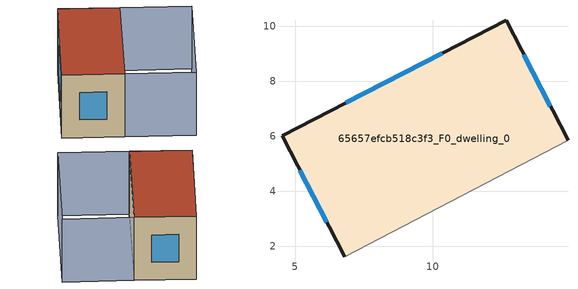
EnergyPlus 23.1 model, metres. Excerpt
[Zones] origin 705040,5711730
65657efcb518c3f3_F0_dwelling_0
 floor ground (EU_floor_Construction): 12.67,10.2 14.92,5.85 6.8,1.62 4.53,6.01 z0
 wall outside (EU_wall_Construction): 14.92,5.85 12.67,10.2 4.53,6.01 6.8,1.62 z0:6
 wall adiabatic (EU_wall_Construction): 6.8,1.62 14.92,5.85 z0:6
 window (EU_Window_Construction): 5.18,4.76 6.15,2.87 / 10.35,9.01 6.85,7.2 / 14.28,7.09 13.31,8.96 z1.71:4.29
 roof outside (EU_roof_Construction): 14.92,5.85 12.67,10.2 4.53,6.01 6.8,1.62 z6
shading: 14.92,5.85 17.51,0.83 / 17.51,0.83 9.37,-3.37 / 9.37,-3.37 6.78,1.64 / 6.78,1.64 14.92,5.85 z0:6
[Building]
EU S2 Campaign: North Axis=0; Terrain=City; Solar Distribution=FullExterior
[Site:Location]
London: Latitude=51.5; Longitude=-0.5; Time Zone=0; Elevation=25
[SizingPeriod:WeatherFileDays]
AnnualSizingPeriod: Begin Month=1; Begin Day of Month=1; End Month=12; End Day of Month=31; Day of Week for Start Day=Monday; Use Weather File Daylight Saving Period=No; Use Weather File Rain and Snow Indicators=No
[MATERIAL]
EU_InternalMass_Material: Roughness=MediumRough; Thickness=0.1; Conductivity=1; Density=1800; Specific Heat=900; Thermal Absorptance=0.9; Solar Absorptance=0.7; Visible Absorptance=0.7
[MATERIAL:NOMASS] Roughness=MediumRough; Thermal Absorptance=0.9; Solar Absorptance=0.7; Visible Absorptance=0.7
Name | Thermal Resistance
EU_wall_NoMass | 0.71061
EU_roof_NoMass | 2.41608
EU_floor_NoMass | 1.75078
[WINDOWMATERIAL:SIMPLEGLAZINGSYSTEM]
EU_Window_SimpleGlazing: UFactor=2.64892; Solar Heat Gain Coefficient=0.76; Visible Transmittance=0.76
[CONSTRUCTION]
EU_wall_Construction: EU_wall_NoMass
EU_roof_Construction: EU_roof_NoMass
EU_floor_Construction: EU_floor_NoMass
EU_InternalMass_Construction: EU_InternalMass_Material
EU_Window_Construction: EU_Window_SimpleGlazing
[ZONE]
65657efcb518c3f3_F0_dwelling_0: Type=1; Multiplier=1; Ceiling Height=autocalculate; Volume=270.284; Floor Area=autocalculate; Part of Total Floor Area=Yes
[INTERNALMASS]
65657efcb518c3f3_F0_dwelling_0_EU_InternalMass: Construction=EU_InternalMass_Construction; Zone or ZoneList=65657efcb518c3f3_F0_dwelling_0; Surface Area=45.0475
[OTHEREQUIPMENT]
EU_Step8_InternalGain_65657efcb518c3f3_F0_dwelling_0_f000: Fuel Type=Electricity; Zone or ZoneList or Space or SpaceList=65657efcb518c3f3_F0_dwelling_0; Schedule=EU_Step8_GainSchedule_65657efcb518c3f3_F0_dwelling_0_f000; Design Level Calculation Method=Watts/Area; Power per Zone Floor Area=1; Fraction Latent=0; Fraction Radiant=0; Fraction Lost=0; Carbon Dioxide Generation Rate=0; EndUse Subcategory=EU_Step8_InternalGains
[ZONEVENTILATION:DESIGNFLOWRATE]
EU_ConstantAir_65657efcb518c3f3_F0_dwelling_0: Zone or ZoneList or Space or SpaceList=65657efcb518c3f3_F0_dwelling_0; Schedule=EU_AlwaysOn; Design Flow Rate Calculation Method=AirChanges/Hour; Air Changes per Hour=0.496673; Ventilation Type=Natural; Fan Pressure Rise=0; Fan Total Efficiency=1; Constant Term Coefficient=1; Temperature Term Coefficient=0; Velocity Term Coefficient=0; Velocity Squared Term Coefficient=0; Minimum Indoor Temperature=-100; Maximum Indoor Temperature=100; Delta Temperature=-100; Minimum Outdoor Temperature=-100; Maximum Outdoor Temperature=100; Maximum Wind Speed=40
[HVACTEMPLATE:THERMOSTAT]
EU_HeatOnly_65657efcb518c3f3_F0_dwelling_0: Constant Heating Setpoint=20; Constant Cooling Setpoint=50
[HVACTEMPLATE:ZONE:IDEALLOADSAIRSYSTEM]
65657efcb518c3f3_F0_dwelling_0: Template Thermostat=EU_HeatOnly_65657efcb518c3f3_F0_dwelling_0; System Availability Schedule=EU_AlwaysOn; Maximum Heating Supply Air Temperature=50; Minimum Cooling Supply Air Temperature=13; Maximum Heating Supply Air Humidity Ratio=0.0156; Minimum Cooling Supply Air Humidity Ratio=0.0077; Heating Limit=NoLimit; Cooling Limit=NoLimit; Heating Availability Schedule=EU_AlwaysOn; Cooling Availability Schedule=EU_CoolingOff; Dehumidification Control Type=ConstantSensibleHeatRatio; Cooling Sensible Heat Ratio=0.7; Dehumidification Setpoint=60; Humidification Control Type=None; Humidification Setpoint=30; Outdoor Air Method=None; Outdoor Air Flow Rate per Person=0.00944; Outdoor Air Flow Rate per Zone Floor Area=0; Outdoor Air Flow Rate per Zone=0; Demand Controlled Ventilation Type=None; Outdoor Air Economizer Type=NoEconomizer; Heat Recovery Type=None; Sensible Heat Recovery Effectiveness=0.7; Latent Heat Recovery Effectiveness=0.65
[SIZING:ZONE]
65657efcb518c3f3_F0_dwelling_0: Zone Cooling Design Supply Air Temperature Input Method=SupplyAirTemperature; Zone Cooling Design Supply Air Temperature=13; Zone Heating Design Supply Air Temperature Input Method=SupplyAirTemperature; Zone Heating Design Supply Air Temperature=50; Zone Cooling Design Supply Air Humidity Ratio=0.008; Zone Heating Design Supply Air Humidity Ratio=0.008; Cooling Design Air Flow Method=DesignDay; Cooling Design Air Flow Rate=0; Cooling Minimum Air Flow per Zone Floor Area=0.000762; Cooling Minimum Air Flow=0; Cooling Minimum Air Flow Fraction=0.2; Heating Design Air Flow Method=DesignDay; Heating Design Air Flow Rate=0; Heating Maximum Air Flow per Zone Floor Area=0.002032; Heating Maximum Air Flow=0.141576; Heating Maximum Air Flow Fraction=0.3; Account for Dedicated Outdoor Air System=No; Dedicated Outdoor Air System Control Strategy=NeutralSupplyAir; Dedicated Outdoor Air Low Setpoint Temperature for Design=autosize; Dedicated Outdoor Air High Setpoint Temperature for Design=autosize; Zone Load Sizing Method=Sensible Load Only No Latent Load; Zone Latent Cooling Design Supply Air Humidity Ratio Input Method=HumidityRatioDifference; Zone Cooling Design Supply Air Humidity Ratio Difference=0.005; Zone Latent Heating Design Supply Air Humidity Ratio Input Method=HumidityRatioDifference; Zone Humidification Design Supply Air Humidity Ratio Difference=0.005
[SCHEDULE:CONSTANT]
Name | Hourly Value
EU_AlwaysOn | 1
EU_CoolingOff | 0
[SCHEDULE:FILE]
EU_Step8_GainSchedule_65657efcb518c3f3_F0_dwelling_0_f000: File=../../schedules/65657efcb518c3f3/65657efcb518c3f3_F0_dwelling_0_f000_gain.csv; Column Number=1; Rows to Skip at Top=0; Number of Hours of Data=8760; Column Separator=Comma; Interpolate to Timestep=No; Minutes per Item=60; Adjust Schedule for Daylight Savings=Yes
